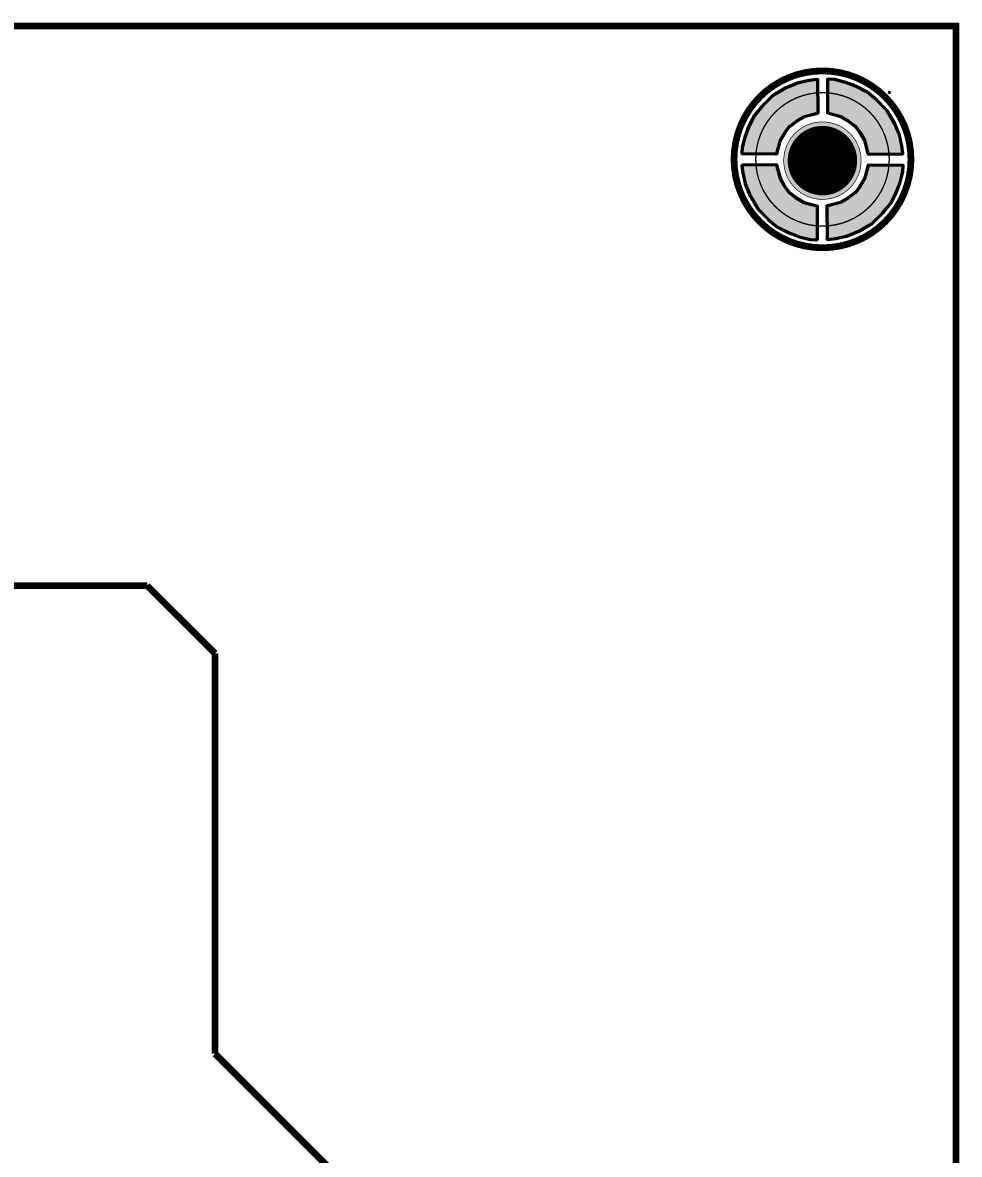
# Model space of a CAD drawing. Header units: millimetres. Extents: x 0 to 100, y -101 to 1.
# Drawn here: x 65.06 to 100.13, y -42.25 to 0.13 of the extents above; entities that cross this region are included whole.
import ezdxf

# ---------------------------------------------------------------- set-up
doc = ezdxf.new("R2010")
doc.units = ezdxf.units.MM
doc.header["$MEASUREMENT"] = 0
for name, color, linetype, true_color in [('Board-Outline-Layer', 7, 'Continuous', 0xff00ff), ('Bottom-Layer', 7, 'Continuous', 0x0000ff), ('Component-Marking-Layer', 7, 'Continuous', 0x66ffcc), ('Component-Shape-Layer', 7, 'Continuous', 0x00cccc), ('Document-Layer', 7, 'Continuous', 0xffffff), ('Multi-Layer', 7, 'Continuous', 0xc0c0c0), ('Pin-Soldering-Layer', 7, 'Continuous', 0xcc9999), ('Top-Layer', 7, 'Continuous', 0xff0000), ('Top-Paste-Mask-Layer', 7, 'Continuous', 0x808080), ('Top-Silkscreen-Layer', 7, 'Continuous', 0xffcc00), ('Top-Solder-Mask-Layer', 7, 'Continuous', 0x800080)]:
    doc.layers.add(name, color=color, linetype=linetype, true_color=true_color)

msp = doc.modelspace()

# ---------------------------------------------------------------- hatches: boundary and pattern name
at = {"layer": 'Component-Marking-Layer'}
msp.add_hatch(color=256, dxfattribs=at).paths.add_polyline_path([(97.446, -2.486, 1), (97.566, -2.486, 1)])
msp.add_hatch(color=256, dxfattribs=at).paths.add_polyline_path([(97.446, -2.486, 1), (97.566, -2.486, 1)])
at = {"layer": 'Multi-Layer'}
msp.add_hatch(color=256, dxfattribs=at).paths.add_polyline_path([(93.551, -5.041, 1), (96.451, -5.041, 1)])
msp.add_hatch(color=256, dxfattribs=at).paths.add_polyline_path([(93.551, -5.041, 1), (96.451, -5.041, 1)])
at = {"layer": 'Pin-Soldering-Layer'}
for points in [[(92.533, -4.767), (92.54, -4.663), (92.551, -4.558), (92.582, -4.416), (92.621, -4.263), (92.662, -4.138), (92.721, -3.983), (92.779, -3.862), (92.853, -3.713), (92.966, -3.548), (93.115, -3.35), (93.235, -3.218), (93.232, -3.218), (93.382, -3.076), (93.555, -2.941), (93.716, -2.84), (93.89, -2.737), (94.095, -2.652), (94.34, -2.566), (94.587, -2.517), (94.805, -2.486), (94.808, -3.232), (94.523, -3.292), (94.269, -3.38), (94.037, -3.52), (93.861, -3.663), (93.692, -3.834), (93.455, -4.179), (93.328, -4.513), (93.279, -4.767)], [(92.533, -4.767), (92.54, -4.663), (92.551, -4.558), (92.582, -4.416), (92.621, -4.263), (92.662, -4.138), (92.721, -3.983), (92.779, -3.862), (92.853, -3.713), (92.966, -3.548), (93.115, -3.35), (93.235, -3.218), (93.232, -3.218), (93.382, -3.076), (93.555, -2.941), (93.716, -2.84), (93.89, -2.737), (94.095, -2.652), (94.34, -2.566), (94.587, -2.517), (94.805, -2.486), (94.808, -3.232), (94.523, -3.292), (94.269, -3.38), (94.037, -3.52), (93.861, -3.663), (93.692, -3.834), (93.455, -4.179), (93.328, -4.513), (93.279, -4.767)], [(95.225, -2.506), (95.329, -2.514), (95.433, -2.524), (95.575, -2.555), (95.729, -2.595), (95.854, -2.635), (96.008, -2.694), (96.13, -2.752), (96.279, -2.827), (96.444, -2.939), (96.642, -3.089), (96.774, -3.208), (96.774, -3.206), (96.916, -3.355), (97.051, -3.528), (97.151, -3.689), (97.255, -3.864), (97.34, -4.069), (97.426, -4.313), (97.475, -4.56), (97.506, -4.778), (96.76, -4.782), (96.7, -4.497), (96.611, -4.243), (96.472, -4.01), (96.328, -3.834), (96.158, -3.666), (95.813, -3.428), (95.479, -3.301), (95.225, -3.252)], [(95.225, -2.506), (95.329, -2.514), (95.433, -2.524), (95.575, -2.555), (95.729, -2.595), (95.854, -2.635), (96.008, -2.694), (96.13, -2.752), (96.279, -2.827), (96.444, -2.939), (96.642, -3.089), (96.774, -3.208), (96.774, -3.206), (96.916, -3.355), (97.051, -3.528), (97.151, -3.689), (97.255, -3.864), (97.34, -4.069), (97.426, -4.313), (97.475, -4.56), (97.506, -4.778), (96.76, -4.782), (96.7, -4.497), (96.611, -4.243), (96.472, -4.01), (96.328, -3.834), (96.158, -3.666), (95.813, -3.428), (95.479, -3.301), (95.225, -3.252)], [(94.778, -7.49), (94.674, -7.483), (94.57, -7.473), (94.428, -7.442), (94.274, -7.402), (94.149, -7.362), (93.995, -7.303), (93.873, -7.245), (93.724, -7.17), (93.559, -7.058), (93.361, -6.908), (93.229, -6.789), (93.229, -6.791), (93.087, -6.641), (92.952, -6.469), (92.852, -6.307), (92.748, -6.133), (92.663, -5.928), (92.577, -5.684), (92.528, -5.437), (92.497, -5.219), (93.243, -5.215), (93.303, -5.5), (93.392, -5.754), (93.532, -5.986), (93.675, -6.162), (93.845, -6.331), (94.19, -6.569), (94.524, -6.696), (94.778, -6.745)], [(94.778, -7.49), (94.674, -7.483), (94.57, -7.473), (94.428, -7.442), (94.274, -7.402), (94.149, -7.362), (93.995, -7.303), (93.873, -7.245), (93.724, -7.17), (93.559, -7.058), (93.361, -6.908), (93.229, -6.789), (93.229, -6.791), (93.087, -6.641), (92.952, -6.469), (92.852, -6.307), (92.748, -6.133), (92.663, -5.928), (92.577, -5.684), (92.528, -5.437), (92.497, -5.219), (93.243, -5.215), (93.303, -5.5), (93.392, -5.754), (93.532, -5.986), (93.675, -6.162), (93.845, -6.331), (94.19, -6.569), (94.524, -6.696), (94.778, -6.745)], [(97.477, -5.224), (97.47, -5.327), (97.459, -5.432), (97.428, -5.574), (97.389, -5.727), (97.348, -5.852), (97.29, -6.007), (97.232, -6.128), (97.157, -6.277), (97.045, -6.442), (96.895, -6.64), (96.775, -6.773), (96.778, -6.773), (96.628, -6.915), (96.455, -7.049), (96.294, -7.15), (96.12, -7.253), (95.915, -7.339), (95.67, -7.424), (95.423, -7.473), (95.206, -7.504), (95.202, -6.759), (95.487, -6.699), (95.741, -6.61), (95.973, -6.47), (96.149, -6.327), (96.318, -6.156), (96.556, -5.812), (96.683, -5.478), (96.732, -5.224)], [(97.477, -5.224), (97.47, -5.327), (97.459, -5.432), (97.428, -5.574), (97.389, -5.727), (97.348, -5.852), (97.29, -6.007), (97.232, -6.128), (97.157, -6.277), (97.045, -6.442), (96.895, -6.64), (96.775, -6.773), (96.778, -6.773), (96.628, -6.915), (96.455, -7.049), (96.294, -7.15), (96.12, -7.253), (95.915, -7.339), (95.67, -7.424), (95.423, -7.473), (95.206, -7.504), (95.202, -6.759), (95.487, -6.699), (95.741, -6.61), (95.973, -6.47), (96.149, -6.327), (96.318, -6.156), (96.556, -5.812), (96.683, -5.478), (96.732, -5.224)]]:
    msp.add_hatch(color=256, dxfattribs=at).paths.add_polyline_path(points)
at = {"layer": 'Top-Layer'}
for points in [[(94.794, -2.019), (94.802, -3.251), (94.294, -3.383), (94.017, -3.546), (93.746, -3.752), (93.576, -3.972), (93.39, -4.287), (93.261, -4.768), (92.022, -4.765), (92.019, -4.763), (92.036, -4.55), (92.141, -4.13), (92.28, -3.761), (92.49, -3.351), (92.777, -2.999), (93.185, -2.604), (93.657, -2.326), (94.116, -2.136), (94.514, -2.053)], [(97.973, -4.777), (96.74, -4.786), (96.608, -4.278), (96.446, -4), (96.239, -3.729), (96.019, -3.56), (95.704, -3.373), (95.223, -3.245), (95.227, -2.005), (95.228, -2.002), (95.442, -2.019), (95.861, -2.124), (96.231, -2.263), (96.64, -2.473), (96.993, -2.761), (97.387, -3.168), (97.665, -3.641), (97.856, -4.099), (97.938, -4.498)], [(92.027, -5.223), (93.259, -5.215), (93.391, -5.723), (93.553, -6), (93.76, -6.271), (93.98, -6.441), (94.295, -6.627), (94.776, -6.756), (94.773, -7.995), (94.771, -7.998), (94.558, -7.981), (94.138, -7.876), (93.769, -7.737), (93.359, -7.527), (93.007, -7.239), (92.612, -6.832), (92.334, -6.36), (92.144, -5.901), (92.061, -5.502)], [(95.215, -7.977), (95.206, -6.745), (95.714, -6.613), (95.992, -6.45), (96.263, -6.244), (96.432, -6.024), (96.619, -5.709), (96.747, -5.228), (97.987, -5.231), (97.99, -5.233), (97.973, -5.446), (97.868, -5.866), (97.729, -6.235), (97.519, -6.645), (97.231, -6.997), (96.824, -7.392), (96.352, -7.67), (95.893, -7.86), (95.494, -7.943)]]:
    msp.add_hatch(color=256, dxfattribs=at).paths.add_polyline_path(points)
at = {"layer": 'Top-Paste-Mask-Layer'}
for points in [[(94.794, -2.019), (94.802, -3.251), (94.294, -3.383), (94.017, -3.546), (93.746, -3.752), (93.576, -3.972), (93.39, -4.287), (93.261, -4.768), (92.022, -4.765), (92.019, -4.763), (92.036, -4.55), (92.141, -4.13), (92.28, -3.761), (92.49, -3.351), (92.777, -2.999), (93.185, -2.604), (93.657, -2.326), (94.116, -2.136), (94.514, -2.053)], [(97.973, -4.777), (96.74, -4.786), (96.608, -4.278), (96.446, -4), (96.239, -3.729), (96.019, -3.56), (95.704, -3.373), (95.223, -3.245), (95.227, -2.005), (95.228, -2.002), (95.442, -2.019), (95.861, -2.124), (96.231, -2.263), (96.64, -2.473), (96.993, -2.761), (97.387, -3.168), (97.665, -3.641), (97.856, -4.099), (97.938, -4.498)], [(92.027, -5.223), (93.259, -5.215), (93.391, -5.723), (93.553, -6), (93.76, -6.271), (93.98, -6.441), (94.295, -6.627), (94.776, -6.756), (94.773, -7.995), (94.771, -7.998), (94.558, -7.981), (94.138, -7.876), (93.769, -7.737), (93.359, -7.527), (93.007, -7.239), (92.612, -6.832), (92.334, -6.36), (92.144, -5.901), (92.061, -5.502)], [(95.215, -7.977), (95.206, -6.745), (95.714, -6.613), (95.992, -6.45), (96.263, -6.244), (96.432, -6.024), (96.619, -5.709), (96.747, -5.228), (97.987, -5.231), (97.99, -5.233), (97.973, -5.446), (97.868, -5.866), (97.729, -6.235), (97.519, -6.645), (97.231, -6.997), (96.824, -7.392), (96.352, -7.67), (95.893, -7.86), (95.494, -7.943)]]:
    msp.add_hatch(color=256, dxfattribs=at).paths.add_polyline_path(points)
at = {"layer": 'Top-Solder-Mask-Layer'}
for points in [[(94.508, -2.003), (94.788, -1.969), (94.827, -1.981), (94.844, -2.018), (94.852, -3.251), (94.842, -3.281), (94.815, -3.299), (94.314, -3.43), (94.044, -3.587), (93.781, -3.788), (93.618, -4), (93.437, -4.307), (93.31, -4.781), (93.292, -4.808), (93.261, -4.818), (92.022, -4.815), (92.01, -4.813), (91.999, -4.809), (91.996, -4.808), (91.975, -4.788), (91.969, -4.759), (91.986, -4.546), (91.986, -4.542), (91.987, -4.538), (92.092, -4.118), (92.093, -4.115), (92.094, -4.112), (92.233, -3.743), (92.234, -3.741), (92.235, -3.738), (92.445, -3.328), (92.448, -3.324), (92.451, -3.319), (92.739, -2.967), (92.741, -2.965), (92.743, -2.963), (93.15, -2.568), (93.154, -2.564), (93.159, -2.561), (93.632, -2.283), (93.635, -2.281), (93.638, -2.28), (94.096, -2.089), (94.101, -2.088), (94.105, -2.087), (94.504, -2.004), (94.506, -2.004)], [(97.988, -4.492), (98.022, -4.771), (98.01, -4.81), (97.973, -4.827), (96.741, -4.836), (96.71, -4.825), (96.692, -4.798), (96.562, -4.297), (96.404, -4.028), (96.204, -3.765), (95.991, -3.601), (95.685, -3.42), (95.21, -3.293), (95.184, -3.275), (95.173, -3.245), (95.177, -2.005), (95.178, -1.994), (95.182, -1.983), (95.184, -1.98), (95.204, -1.959), (95.232, -1.952), (95.445, -1.969), (95.45, -1.97), (95.454, -1.971), (95.874, -2.076), (95.876, -2.076), (95.879, -2.077), (96.248, -2.216), (96.251, -2.217), (96.253, -2.218), (96.663, -2.428), (96.668, -2.431), (96.672, -2.434), (97.024, -2.722), (97.026, -2.724), (97.029, -2.726), (97.423, -3.133), (97.427, -3.138), (97.43, -3.143), (97.708, -3.615), (97.71, -3.618), (97.711, -3.621), (97.902, -4.08), (97.904, -4.084), (97.905, -4.089), (97.987, -4.488), (97.988, -4.49)], [(92.011, -5.509), (91.977, -5.229), (91.989, -5.19), (92.026, -5.173), (93.258, -5.165), (93.289, -5.175), (93.307, -5.202), (93.438, -5.703), (93.595, -5.972), (93.796, -6.236), (94.008, -6.399), (94.315, -6.58), (94.789, -6.707), (94.816, -6.725), (94.826, -6.756), (94.823, -7.995), (94.821, -8.007), (94.817, -8.018), (94.816, -8.021), (94.796, -8.042), (94.767, -8.048), (94.554, -8.031), (94.55, -8.031), (94.546, -8.03), (94.126, -7.925), (94.123, -7.924), (94.12, -7.923), (93.751, -7.784), (93.748, -7.783), (93.746, -7.782), (93.336, -7.572), (93.332, -7.569), (93.327, -7.566), (92.975, -7.278), (92.973, -7.276), (92.971, -7.274), (92.576, -6.867), (92.572, -6.862), (92.569, -6.858), (92.291, -6.385), (92.289, -6.382), (92.288, -6.379), (92.097, -5.92), (92.096, -5.916), (92.095, -5.911), (92.012, -5.513), (92.012, -5.511)], [(95.5, -7.992), (95.221, -8.027), (95.182, -8.015), (95.165, -7.977), (95.156, -6.745), (95.167, -6.714), (95.194, -6.696), (95.695, -6.566), (95.964, -6.409), (96.227, -6.208), (96.391, -5.995), (96.572, -5.689), (96.699, -5.215), (96.717, -5.188), (96.747, -5.178), (97.987, -5.181), (97.999, -5.182), (98.009, -5.186), (98.012, -5.188), (98.033, -5.208), (98.04, -5.237), (98.023, -5.45), (98.022, -5.454), (98.021, -5.458), (97.917, -5.878), (97.916, -5.881), (97.915, -5.883), (97.776, -6.253), (97.775, -6.255), (97.774, -6.258), (97.564, -6.668), (97.561, -6.672), (97.558, -6.676), (97.27, -7.029), (97.268, -7.031), (97.266, -7.033), (96.859, -7.427), (96.854, -7.431), (96.849, -7.435), (96.377, -7.713), (96.374, -7.714), (96.371, -7.716), (95.912, -7.906), (95.908, -7.908), (95.903, -7.909), (95.504, -7.992), (95.502, -7.992)]]:
    msp.add_hatch(color=256, dxfattribs=at).paths.add_polyline_path(points)

# ---------------------------------------------------------------- linework, layer by layer
at = {"layer": 'Board-Outline-Layer', "const_width": 0.254}
msp.add_lwpolyline([(0, -100), (0, 0), (100, 0), (100, -100)], close=True, dxfattribs=at)
at = {"layer": 'Bottom-Layer', "const_width": 0.254}
for points in [[(69.723, -20.955), (63.603, -20.955)], [(72.263, -23.495), (69.723, -20.955)], [(72.263, -38.481), (72.263, -23.495)], [(79.902, -46.12), (72.263, -38.481)]]:
    msp.add_lwpolyline(points, dxfattribs=at)
at = {"layer": 'Component-Marking-Layer', "const_width": 0.00508}
msp.add_lwpolyline([(97.446, -2.486, 1), (97.566, -2.486, 1)], format="xyb", close=True, dxfattribs=at)
msp.add_lwpolyline([(97.446, -2.486, 1), (97.566, -2.486, 1)], format="xyb", close=True, dxfattribs=at)
at = {"layer": 'Component-Shape-Layer', "const_width": 0.0508}
msp.add_lwpolyline([(97.503, -4.993, -0.414), (95.004, -7.492), (95.004, -7.492, -0.414), (92.504, -4.992), (92.504, -4.99, -0.414), (95.001, -2.493), (95.004, -2.493, -0.414), (97.503, -4.992)], format="xyb", close=True, dxfattribs=at)
msp.add_lwpolyline([(97.503, -4.993, -0.414), (95.004, -7.492), (95.004, -7.492, -0.414), (92.504, -4.992), (92.504, -4.99, -0.414), (95.001, -2.493), (95.004, -2.493, -0.414), (97.503, -4.992)], format="xyb", close=True, dxfattribs=at)
at = {"layer": 'Document-Layer', "const_width": 1.3}
msp.add_lwpolyline([(94.351, -5.041, 1), (95.651, -5.041, 1)], format="xyb", close=True, dxfattribs=at)
msp.add_lwpolyline([(94.351, -5.041, 1), (95.651, -5.041, 1)], format="xyb", close=True, dxfattribs=at)
at = {"layer": 'Multi-Layer', "const_width": 0.0254}
msp.add_lwpolyline([(93.551, -5.041, 1), (96.451, -5.041, 1)], format="xyb", close=True, dxfattribs=at)
msp.add_lwpolyline([(93.551, -5.041, 1), (96.451, -5.041, 1)], format="xyb", close=True, dxfattribs=at)
at = {"layer": 'Pin-Soldering-Layer', "const_width": 0.00508}
for points in [[(92.533, -4.767), (92.54, -4.663), (92.551, -4.558), (92.582, -4.416), (92.621, -4.263), (92.662, -4.138), (92.721, -3.983), (92.779, -3.862), (92.853, -3.713), (92.966, -3.548), (93.115, -3.35), (93.235, -3.218), (93.232, -3.218), (93.382, -3.076), (93.555, -2.941), (93.716, -2.84), (93.89, -2.737), (94.095, -2.652), (94.34, -2.566), (94.587, -2.517), (94.805, -2.486), (94.808, -3.232), (94.523, -3.292), (94.269, -3.38), (94.037, -3.52), (93.861, -3.663), (93.692, -3.834), (93.455, -4.179), (93.328, -4.513), (93.279, -4.767)], [(92.533, -4.767), (92.54, -4.663), (92.551, -4.558), (92.582, -4.416), (92.621, -4.263), (92.662, -4.138), (92.721, -3.983), (92.779, -3.862), (92.853, -3.713), (92.966, -3.548), (93.115, -3.35), (93.235, -3.218), (93.232, -3.218), (93.382, -3.076), (93.555, -2.941), (93.716, -2.84), (93.89, -2.737), (94.095, -2.652), (94.34, -2.566), (94.587, -2.517), (94.805, -2.486), (94.808, -3.232), (94.523, -3.292), (94.269, -3.38), (94.037, -3.52), (93.861, -3.663), (93.692, -3.834), (93.455, -4.179), (93.328, -4.513), (93.279, -4.767)], [(95.225, -2.506), (95.329, -2.514), (95.433, -2.524), (95.575, -2.555), (95.729, -2.595), (95.854, -2.635), (96.008, -2.694), (96.13, -2.752), (96.279, -2.827), (96.444, -2.939), (96.642, -3.089), (96.774, -3.208), (96.774, -3.206), (96.916, -3.355), (97.051, -3.528), (97.151, -3.689), (97.255, -3.864), (97.34, -4.069), (97.426, -4.313), (97.475, -4.56), (97.506, -4.778), (96.76, -4.782), (96.7, -4.497), (96.611, -4.243), (96.472, -4.01), (96.328, -3.834), (96.158, -3.666), (95.813, -3.428), (95.479, -3.301), (95.225, -3.252)], [(95.225, -2.506), (95.329, -2.514), (95.433, -2.524), (95.575, -2.555), (95.729, -2.595), (95.854, -2.635), (96.008, -2.694), (96.13, -2.752), (96.279, -2.827), (96.444, -2.939), (96.642, -3.089), (96.774, -3.208), (96.774, -3.206), (96.916, -3.355), (97.051, -3.528), (97.151, -3.689), (97.255, -3.864), (97.34, -4.069), (97.426, -4.313), (97.475, -4.56), (97.506, -4.778), (96.76, -4.782), (96.7, -4.497), (96.611, -4.243), (96.472, -4.01), (96.328, -3.834), (96.158, -3.666), (95.813, -3.428), (95.479, -3.301), (95.225, -3.252)], [(94.778, -7.49), (94.674, -7.483), (94.57, -7.473), (94.428, -7.442), (94.274, -7.402), (94.149, -7.362), (93.995, -7.303), (93.873, -7.245), (93.724, -7.17), (93.559, -7.058), (93.361, -6.908), (93.229, -6.789), (93.229, -6.791), (93.087, -6.641), (92.952, -6.469), (92.852, -6.307), (92.748, -6.133), (92.663, -5.928), (92.577, -5.684), (92.528, -5.437), (92.497, -5.219), (93.243, -5.215), (93.303, -5.5), (93.392, -5.754), (93.532, -5.986), (93.675, -6.162), (93.845, -6.331), (94.19, -6.569), (94.524, -6.696), (94.778, -6.745)], [(94.778, -7.49), (94.674, -7.483), (94.57, -7.473), (94.428, -7.442), (94.274, -7.402), (94.149, -7.362), (93.995, -7.303), (93.873, -7.245), (93.724, -7.17), (93.559, -7.058), (93.361, -6.908), (93.229, -6.789), (93.229, -6.791), (93.087, -6.641), (92.952, -6.469), (92.852, -6.307), (92.748, -6.133), (92.663, -5.928), (92.577, -5.684), (92.528, -5.437), (92.497, -5.219), (93.243, -5.215), (93.303, -5.5), (93.392, -5.754), (93.532, -5.986), (93.675, -6.162), (93.845, -6.331), (94.19, -6.569), (94.524, -6.696), (94.778, -6.745)], [(97.477, -5.224), (97.47, -5.327), (97.459, -5.432), (97.428, -5.574), (97.389, -5.727), (97.348, -5.852), (97.29, -6.007), (97.232, -6.128), (97.157, -6.277), (97.045, -6.442), (96.895, -6.64), (96.775, -6.773), (96.778, -6.773), (96.628, -6.915), (96.455, -7.049), (96.294, -7.15), (96.12, -7.253), (95.915, -7.339), (95.67, -7.424), (95.423, -7.473), (95.206, -7.504), (95.202, -6.759), (95.487, -6.699), (95.741, -6.61), (95.973, -6.47), (96.149, -6.327), (96.318, -6.156), (96.556, -5.812), (96.683, -5.478), (96.732, -5.224)], [(97.477, -5.224), (97.47, -5.327), (97.459, -5.432), (97.428, -5.574), (97.389, -5.727), (97.348, -5.852), (97.29, -6.007), (97.232, -6.128), (97.157, -6.277), (97.045, -6.442), (96.895, -6.64), (96.775, -6.773), (96.778, -6.773), (96.628, -6.915), (96.455, -7.049), (96.294, -7.15), (96.12, -7.253), (95.915, -7.339), (95.67, -7.424), (95.423, -7.473), (95.206, -7.504), (95.202, -6.759), (95.487, -6.699), (95.741, -6.61), (95.973, -6.47), (96.149, -6.327), (96.318, -6.156), (96.556, -5.812), (96.683, -5.478), (96.732, -5.224)]]:
    msp.add_lwpolyline(points, close=True, dxfattribs=at)
at = {"layer": 'Top-Layer'}
for points in [[(94.794, -2.019), (94.802, -3.251), (94.294, -3.383), (94.017, -3.546), (93.746, -3.752), (93.576, -3.972), (93.39, -4.287), (93.261, -4.768), (92.022, -4.765), (92.019, -4.763), (92.036, -4.55), (92.141, -4.13), (92.28, -3.761), (92.49, -3.351), (92.777, -2.999), (93.185, -2.604), (93.657, -2.326), (94.116, -2.136), (94.514, -2.053)], [(97.973, -4.777), (96.74, -4.786), (96.608, -4.278), (96.446, -4), (96.239, -3.729), (96.019, -3.56), (95.704, -3.373), (95.223, -3.245), (95.227, -2.005), (95.228, -2.002), (95.442, -2.019), (95.861, -2.124), (96.231, -2.263), (96.64, -2.473), (96.993, -2.761), (97.387, -3.168), (97.665, -3.641), (97.856, -4.099), (97.938, -4.498)], [(92.027, -5.223), (93.259, -5.215), (93.391, -5.723), (93.553, -6), (93.76, -6.271), (93.98, -6.441), (94.295, -6.627), (94.776, -6.756), (94.773, -7.995), (94.771, -7.998), (94.558, -7.981), (94.138, -7.876), (93.769, -7.737), (93.359, -7.527), (93.007, -7.239), (92.612, -6.832), (92.334, -6.36), (92.144, -5.901), (92.061, -5.502)], [(95.215, -7.977), (95.206, -6.745), (95.714, -6.613), (95.992, -6.45), (96.263, -6.244), (96.432, -6.024), (96.619, -5.709), (96.747, -5.228), (97.987, -5.231), (97.99, -5.233), (97.973, -5.446), (97.868, -5.866), (97.729, -6.235), (97.519, -6.645), (97.231, -6.997), (96.824, -7.392), (96.352, -7.67), (95.893, -7.86), (95.494, -7.943)]]:
    msp.add_lwpolyline(points, close=True, dxfattribs=at)
at = {"layer": 'Top-Paste-Mask-Layer'}
for points in [[(94.794, -2.019), (94.802, -3.251), (94.294, -3.383), (94.017, -3.546), (93.746, -3.752), (93.576, -3.972), (93.39, -4.287), (93.261, -4.768), (92.022, -4.765), (92.019, -4.763), (92.036, -4.55), (92.141, -4.13), (92.28, -3.761), (92.49, -3.351), (92.777, -2.999), (93.185, -2.604), (93.657, -2.326), (94.116, -2.136), (94.514, -2.053)], [(97.973, -4.777), (96.74, -4.786), (96.608, -4.278), (96.446, -4), (96.239, -3.729), (96.019, -3.56), (95.704, -3.373), (95.223, -3.245), (95.227, -2.005), (95.228, -2.002), (95.442, -2.019), (95.861, -2.124), (96.231, -2.263), (96.64, -2.473), (96.993, -2.761), (97.387, -3.168), (97.665, -3.641), (97.856, -4.099), (97.938, -4.498)], [(92.027, -5.223), (93.259, -5.215), (93.391, -5.723), (93.553, -6), (93.76, -6.271), (93.98, -6.441), (94.295, -6.627), (94.776, -6.756), (94.773, -7.995), (94.771, -7.998), (94.558, -7.981), (94.138, -7.876), (93.769, -7.737), (93.359, -7.527), (93.007, -7.239), (92.612, -6.832), (92.334, -6.36), (92.144, -5.901), (92.061, -5.502)], [(95.215, -7.977), (95.206, -6.745), (95.714, -6.613), (95.992, -6.45), (96.263, -6.244), (96.432, -6.024), (96.619, -5.709), (96.747, -5.228), (97.987, -5.231), (97.99, -5.233), (97.973, -5.446), (97.868, -5.866), (97.729, -6.235), (97.519, -6.645), (97.231, -6.997), (96.824, -7.392), (96.352, -7.67), (95.893, -7.86), (95.494, -7.943)]]:
    msp.add_lwpolyline(points, close=True, dxfattribs=at)
at = {"layer": 'Top-Silkscreen-Layer', "const_width": 0.254}
msp.add_lwpolyline([(91.692, -4.992, 1), (98.315, -4.992, 1)], format="xyb", close=True, dxfattribs=at)
msp.add_lwpolyline([(91.692, -4.992, 1), (98.315, -4.992, 1)], format="xyb", close=True, dxfattribs=at)
at = {"layer": 'Top-Solder-Mask-Layer'}
for points in [[(94.508, -2.003), (94.788, -1.969), (94.827, -1.981), (94.844, -2.018), (94.852, -3.251), (94.842, -3.281), (94.815, -3.299), (94.314, -3.43), (94.044, -3.587), (93.781, -3.788), (93.618, -4), (93.437, -4.307), (93.31, -4.781), (93.292, -4.808), (93.261, -4.818), (92.022, -4.815), (92.01, -4.813), (91.999, -4.809), (91.996, -4.808), (91.975, -4.788), (91.969, -4.759), (91.986, -4.546), (91.986, -4.542), (91.987, -4.538), (92.092, -4.118), (92.093, -4.115), (92.094, -4.112), (92.233, -3.743), (92.234, -3.741), (92.235, -3.738), (92.445, -3.328), (92.448, -3.324), (92.451, -3.319), (92.739, -2.967), (92.741, -2.965), (92.743, -2.963), (93.15, -2.568), (93.154, -2.564), (93.159, -2.561), (93.632, -2.283), (93.635, -2.281), (93.638, -2.28), (94.096, -2.089), (94.101, -2.088), (94.105, -2.087), (94.504, -2.004), (94.506, -2.004)], [(97.988, -4.492), (98.022, -4.771), (98.01, -4.81), (97.973, -4.827), (96.741, -4.836), (96.71, -4.825), (96.692, -4.798), (96.562, -4.297), (96.404, -4.028), (96.204, -3.765), (95.991, -3.601), (95.685, -3.42), (95.21, -3.293), (95.184, -3.275), (95.173, -3.245), (95.177, -2.005), (95.178, -1.994), (95.182, -1.983), (95.184, -1.98), (95.204, -1.959), (95.232, -1.952), (95.445, -1.969), (95.45, -1.97), (95.454, -1.971), (95.874, -2.076), (95.876, -2.076), (95.879, -2.077), (96.248, -2.216), (96.251, -2.217), (96.253, -2.218), (96.663, -2.428), (96.668, -2.431), (96.672, -2.434), (97.024, -2.722), (97.026, -2.724), (97.029, -2.726), (97.423, -3.133), (97.427, -3.138), (97.43, -3.143), (97.708, -3.615), (97.71, -3.618), (97.711, -3.621), (97.902, -4.08), (97.904, -4.084), (97.905, -4.089), (97.987, -4.488), (97.988, -4.49)], [(92.011, -5.509), (91.977, -5.229), (91.989, -5.19), (92.026, -5.173), (93.258, -5.165), (93.289, -5.175), (93.307, -5.202), (93.438, -5.703), (93.595, -5.972), (93.796, -6.236), (94.008, -6.399), (94.315, -6.58), (94.789, -6.707), (94.816, -6.725), (94.826, -6.756), (94.823, -7.995), (94.821, -8.007), (94.817, -8.018), (94.816, -8.021), (94.796, -8.042), (94.767, -8.048), (94.554, -8.031), (94.55, -8.031), (94.546, -8.03), (94.126, -7.925), (94.123, -7.924), (94.12, -7.923), (93.751, -7.784), (93.748, -7.783), (93.746, -7.782), (93.336, -7.572), (93.332, -7.569), (93.327, -7.566), (92.975, -7.278), (92.973, -7.276), (92.971, -7.274), (92.576, -6.867), (92.572, -6.862), (92.569, -6.858), (92.291, -6.385), (92.289, -6.382), (92.288, -6.379), (92.097, -5.92), (92.096, -5.916), (92.095, -5.911), (92.012, -5.513), (92.012, -5.511)], [(95.5, -7.992), (95.221, -8.027), (95.182, -8.015), (95.165, -7.977), (95.156, -6.745), (95.167, -6.714), (95.194, -6.696), (95.695, -6.566), (95.964, -6.409), (96.227, -6.208), (96.391, -5.995), (96.572, -5.689), (96.699, -5.215), (96.717, -5.188), (96.747, -5.178), (97.987, -5.181), (97.999, -5.182), (98.009, -5.186), (98.012, -5.188), (98.033, -5.208), (98.04, -5.237), (98.023, -5.45), (98.022, -5.454), (98.021, -5.458), (97.917, -5.878), (97.916, -5.881), (97.915, -5.883), (97.776, -6.253), (97.775, -6.255), (97.774, -6.258), (97.564, -6.668), (97.561, -6.672), (97.558, -6.676), (97.27, -7.029), (97.268, -7.031), (97.266, -7.033), (96.859, -7.427), (96.854, -7.431), (96.849, -7.435), (96.377, -7.713), (96.374, -7.714), (96.371, -7.716), (95.912, -7.906), (95.908, -7.908), (95.903, -7.909), (95.504, -7.992), (95.502, -7.992)]]:
    msp.add_lwpolyline(points, close=True, dxfattribs=at)

doc.saveas('drawing.dxf')
